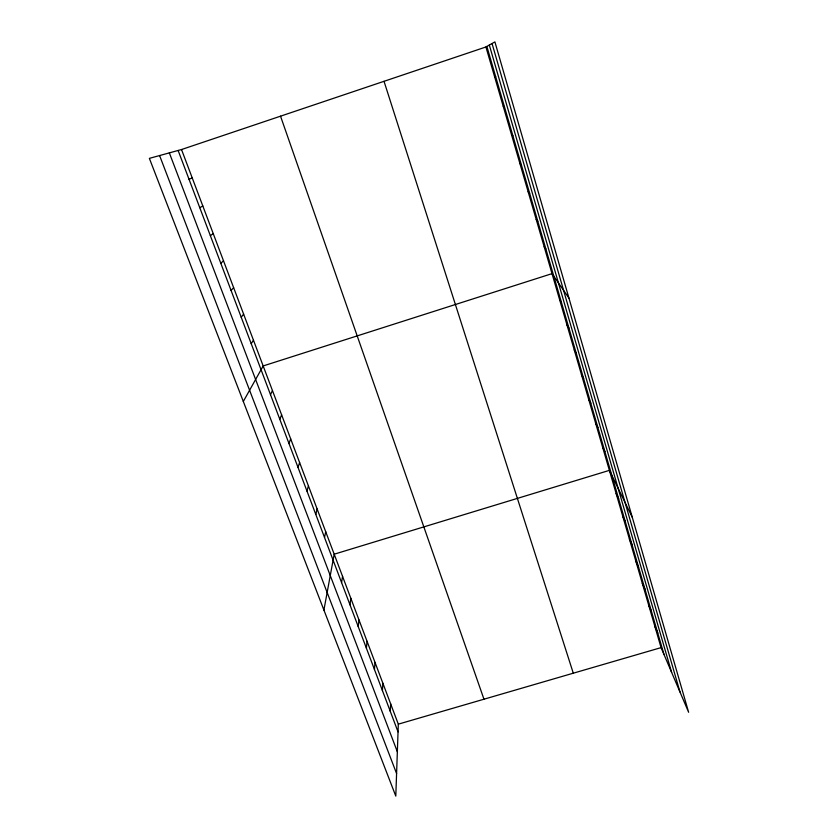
<?xml version="1.0" encoding="UTF-8"?>
<svg xmlns="http://www.w3.org/2000/svg" width="838" height="838" viewBox="0 0 838 838"><rect width="100%" height="100%" fill="white"/><g stroke="black" fill="none" stroke-linecap="round" stroke-linejoin="round"><path stroke-width="1.26" d="M181.521 149.531L398.312 724.158L395.798 796.1L149.374 158.361L181.521 149.531L485.925 46.98L494.902 41.9L688.627 712.269L661.067 647.627L485.925 46.98M390.278 711.347L390.644 703.826M382.411 690.554L382.882 683.242M374.45 669.51L375.015 662.397M366.395 648.193L367.054 641.3M358.224 626.604L358.989 619.931M349.959 604.743L350.829 598.301M341.579 582.599L342.564 576.387M323.908 610.064L334.194 554.201L609.383 470.369L632.271 517.276M324.505 537.451L325.72 531.732M315.8 514.427L317.131 508.97M306.97 491.11L308.426 485.904M298.035 467.468L299.616 462.545M288.974 443.522L290.681 438.871M279.798 419.251L281.631 414.883M270.496 394.656L272.465 390.581M243.313 401.475L263.174 365.944L552.022 273.638L568.939 298.098M251.211 343.674L253.464 340.218M241.218 317.246L243.617 314.124M231.079 290.451L233.634 287.664M220.792 263.258L223.516 260.828M210.359 235.677L213.24 233.603M199.779 207.688L202.817 205.991M189.032 179.29L192.248 177.97M398.312 724.158L661.067 647.627M494.619 76.792L495.677 76.687M503.188 106.164L504.361 106.478M511.62 135.096L512.908 135.819M519.937 163.609L521.33 164.73M528.129 191.713L529.626 193.222M536.205 219.42L537.807 221.295M544.166 246.718L545.863 248.959M559.533 299.407L561.418 302.329M566.938 324.819L568.908 328.067M574.25 349.896L576.303 353.458M581.467 374.638L583.604 378.504M588.58 399.045L590.8 403.204M595.609 423.138L597.903 427.579M602.543 446.905L604.91 451.64M616.14 493.53L618.643 498.799M622.802 516.397L625.378 521.917M629.38 538.96L632.03 544.731M635.885 561.25L638.587 567.263M642.296 583.248L645.071 589.502M648.633 604.973L651.472 611.457M654.887 626.436L657.778 633.14M159.587 155.554L396.584 773.547M169.339 152.883L397.348 751.759M178.127 150.463L398.05 731.888M280.531 116.178L483.966 699.217M384.024 81.317L573.286 673.197M492.042 43.513L679.974 691.968M489.319 45.063L671.626 672.39M486.868 46.446L664.021 654.551"/></g></svg>
